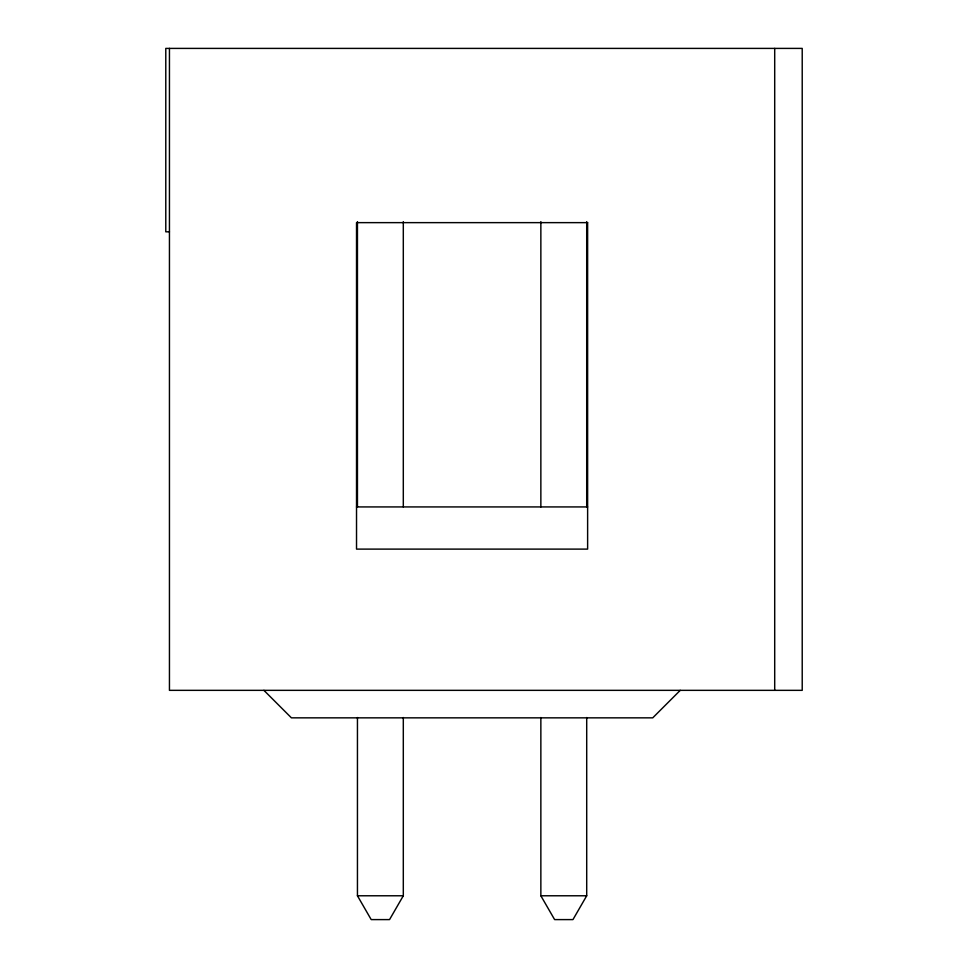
<?xml version="1.0" encoding="UTF-8"?>
<svg xmlns="http://www.w3.org/2000/svg" width="968" height="968" viewBox="0 0 968 968"><rect width="100%" height="100%" fill="white"/><g stroke="black" fill="none" stroke-linecap="round" stroke-linejoin="round"><path stroke-width="1.45" d="M403.305 717.53L403.305 895.775L389.547 919.6L371.204 919.6L357.446 895.775L357.446 717.53M586.705 717.53L586.705 895.775L572.959 919.6L554.616 919.6L540.858 895.775L540.858 717.53M680.25 690.341L652.735 717.845L291.416 717.845L263.913 690.341M169.448 231.812L165.782 231.812L165.782 48.4L802.218 48.4L802.218 690.341L169.448 690.341L169.448 48.4M356.526 506.929L587.624 506.929M357.446 895.775L403.305 895.775M540.858 895.775L586.705 895.775M774.702 48.4L774.702 690.341M586.705 221.672L586.705 506.929M540.858 221.672L540.858 506.929M403.305 221.672L403.305 506.929M357.446 221.672L357.446 506.929M587.624 222.64L356.526 222.64L356.526 549.11L587.624 549.11L587.624 222.64"/></g></svg>
